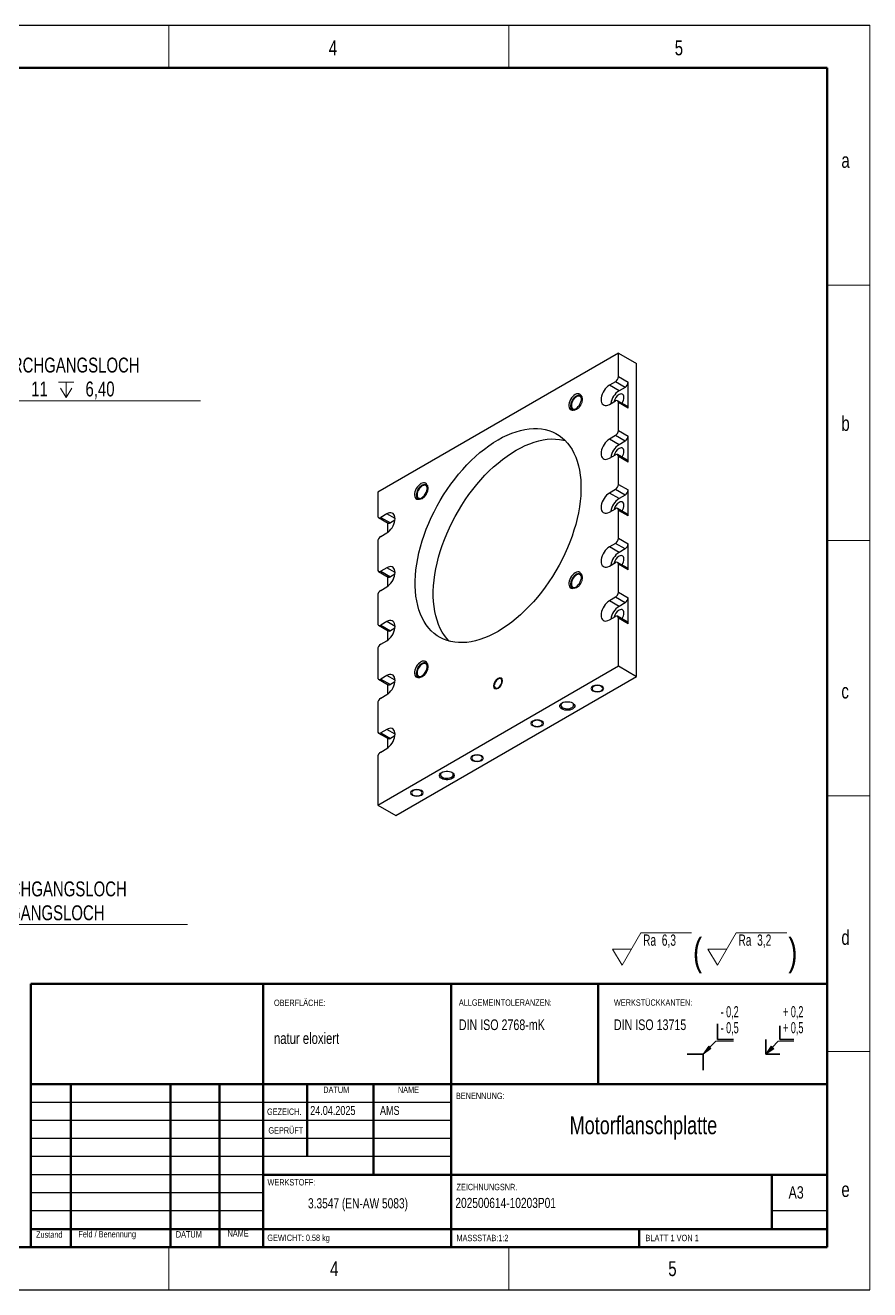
# Model space of a CAD drawing. Header units: millimetres. Extents: x 0 to 420, y 0 to 297.
# Drawn here: x 221.5 to 420, y 0 to 297 of the extents above; entities that cross this region are included whole.
import ezdxf

# ---------------------------------------------------------------- set-up
doc = ezdxf.new("R2010")
doc.units = ezdxf.units.MM
doc.header["$PDSIZE"] = -1
doc.styles.add('SLDTEXTSTYLE0', font='TXT', dxfattribs={"width": 0.605})
doc.styles.add('SLDTEXTSTYLE1', font='TXT', dxfattribs={"width": 0.678571})
doc.styles.add('SLDTEXTSTYLE2', font='TXT', dxfattribs={"width": 0.75})
doc.styles.add('SLDTEXTSTYLE3', font='TXT', dxfattribs={"width": 0.692308})
doc.styles.add('SLDTEXTSTYLE4', font='TXT', dxfattribs={"width": 0.6875})
doc.styles.add('SLDTEXTSTYLE5', font='TXT', dxfattribs={"width": 0.666667})
doc.dimstyles.new('SLDDIMSTYLE2', dxfattribs={"dimtxt": 3.5, "dimasz": 3.556, "dimexe": 0, "dimexo": 0.0625, "dimgap": 0.875, "dimtad": 0, "dimtih": 1, "dimtoh": 1, "dimlfac": 2, "dimrnd": 1e-09, "dimzin": 4, "dimdsep": 46, "dimtxsty": 'SLDTEXTSTYLE2', "dimsah": 1, "dimcen": 0, "dimadec": 0, "dimazin": 1, "dimtfac": 1, "dimtdec": 3, "dimtofl": 0, "dimtmove": 0, "dimatfit": 3, "dimfxl": 1, "dimfrac": 2, "dimtolj": 1, "dimtzin": 12, "dimarcsym": 0})
doc.dimstyles.new('SLDDIMSTYLE3', dxfattribs={"dimtxt": 3.5, "dimasz": 3.556, "dimexe": 0, "dimexo": 0.0625, "dimgap": 0.875, "dimtad": 0, "dimtih": 1, "dimtoh": 1, "dimlfac": 2, "dimrnd": 1e-09, "dimzin": 4, "dimdsep": 46, "dimtxsty": 'SLDTEXTSTYLE2', "dimblk1": 'NONE', "dimsah": 1, "dimcen": 0, "dimadec": 0, "dimazin": 1, "dimtfac": 1, "dimtdec": 3, "dimtmove": 0, "dimatfit": 3, "dimldrblk": 'NONE', "dimfxl": 1, "dimfrac": 2, "dimtolj": 1, "dimtzin": 12, "dimarcsym": 0})

# ---------------------------------------------------------------- blocks, each defined once
blk = doc.blocks.new('SW_NOTE_0')
at = {"color": 0, "linetype": 'Continuous', "lineweight": 0, "insert": (0, 4.51), "char_height": 3.5, "attachment_point": 1, "style": 'SLDTEXTSTYLE0'}
blk.add_mtext('+ 0,5', dxfattribs=at)
blk = doc.blocks.new('SW_NOTE_0_1')
at = {"color": 0, "linetype": 'Continuous', "lineweight": 0, "insert": (0, 4.51), "char_height": 3.5, "attachment_point": 1, "style": 'SLDTEXTSTYLE0'}
blk.add_mtext('+ 0,2', dxfattribs=at)
blk = doc.blocks.new('SW_NOTE_0_2')
at = {"color": 0, "linetype": 'Continuous', "lineweight": 0, "insert": (0, 4.51), "char_height": 3.5, "attachment_point": 1, "style": 'SLDTEXTSTYLE0'}
blk.add_mtext('- 0,2', dxfattribs=at)
blk = doc.blocks.new('SW_NOTE_0_3')
at = {"color": 0, "linetype": 'Continuous', "lineweight": 0, "insert": (0, 4.51), "char_height": 3.5, "attachment_point": 1, "style": 'SLDTEXTSTYLE0'}
blk.add_mtext('- 0,5', dxfattribs=at)
blk = doc.blocks.new('Block3')
at = {"linetype": 'Continuous'}
for points in [[(735.45, 277.8), (737.92, 279.57), (737.22, 280.27)], [(755.16, 277.71), (757.62, 279.47), (756.78, 280.26)]]:
    blk.add_hatch(color=7, dxfattribs=at).paths.add_polyline_path(points, flags=0)
at = {"color": 7, "linetype": 'Continuous', "lineweight": 35}
for p, q in [((739.95, 287.3), (739.95, 282.3)), ((759.52, 286.66), (759.52, 282.3)), ((739.95, 282.3), (744.95, 282.3)), ((755.16, 277.71), (755.16, 282.3)), ((759.52, 282.3), (763.89, 282.3)), ((730.45, 277.8), (735.45, 277.8)), ((735.45, 277.8), (735.45, 272.8)), ((759.52, 277.71), (755.16, 277.71))]:
    blk.add_line(p, q, dxfattribs=at)
at = {"color": 7, "linetype": 'Continuous', "lineweight": 18}
for p, q in [((735.45, 277.8), (739.45, 281.8)), ((739.45, 281.8), (744.95, 281.8)), ((755.16, 277.71), (759.02, 281.8)), ((759.02, 281.8), (763.89, 281.8)), ((735.45, 277.8), (737.22, 280.27)), ((735.45, 277.8), (737.92, 279.57)), ((737.22, 280.27), (737.92, 279.57)), ((755.16, 277.71), (756.78, 280.26)), ((755.16, 277.71), (757.62, 279.47)), ((756.78, 280.26), (757.62, 279.47))]:
    blk.add_line(p, q, dxfattribs=at)
at = {"color": 7, "linetype": 'Continuous', "lineweight": 0}
for p in [(737.57, 279.92), (757.2, 279.87)]:
    blk.add_point(p, dxfattribs=at)
for name, p in [('SW_NOTE_0_2', (740.95, 288.28)), ('SW_NOTE_0_1', (760.52, 288.3)), ('SW_NOTE_0_3', (740.95, 283.28)), ('SW_NOTE_0', (760.52, 283.3))]:
    blk.add_blockref(name, p, dxfattribs=at)
blk = doc.blocks.new('SW_NOTE_0_4')
at = {"color": 0, "linetype": 'Continuous', "lineweight": 0}
for p, q in [((-4.95, -3.78), (-0.49, 3.78)), ((-0.49, 3.78), (11.39, 3.78)), ((17.46, -3.78), (21.92, 3.78)), ((21.92, 3.78), (33.8, 3.78)), ((-4.95, -3.78), (-7.18, 0)), ((-2.72, 0), (-7.18, 0)), ((17.46, -3.78), (15.23, 0)), ((19.69, 0), (15.23, 0))]:
    blk.add_line(p, q, dxfattribs=at)
at = {"color": 0, "linetype": 'Continuous', "lineweight": 0, "attachment_point": 1}
for s, insert, char_height, style in [('Ra  6,3', (0, 3.41), 2.646, 'SLDTEXTSTYLE1'), ('Ra  3,2', (22.41, 3.41), 2.646, 'SLDTEXTSTYLE1'), ('(', (11.75, 2.54), 6.35, 'SLDTEXTSTYLE2'), (')', (34.15, 2.54), 6.35, 'SLDTEXTSTYLE2')]:
    blk.add_mtext(s, dxfattribs=dict(at, insert=insert, char_height=char_height, style=style))
blk = doc.blocks.new('SW_NOTE_0_5')
at = {"color": 0, "linetype": 'Continuous', "lineweight": 0, "attachment_point": 1, "style": 'SLDTEXTSTYLE2'}
for s, insert, char_height in [('ALLGEMEINTOLERANZEN:', (0, 1.93), 1.5), ('DIN ISO 2768-mK', (0, -2.78), 2.5)]:
    blk.add_mtext(s, dxfattribs=dict(at, insert=insert, char_height=char_height))
blk = doc.blocks.new('SW_NOTE_0_6')
at = {"color": 0, "linetype": 'Continuous', "lineweight": 0, "attachment_point": 1, "style": 'SLDTEXTSTYLE2'}
for s, insert, char_height in [('WERKSTÜCKKANTEN:', (0, 1.93), 1.5), ('DIN ISO 13715', (0, -2.78), 2.5)]:
    blk.add_mtext(s, dxfattribs=dict(at, insert=insert, char_height=char_height))
blk = doc.blocks.new('SW_SYMBOL_HOLE_SPOT')
at = {"color": 0, "linetype": 'Continuous', "lineweight": 18}
for p, q in [((0, 875), (0, 75)), ((1600, 75), (1600, 875)), ((0, 75), (1600, 75))]:
    blk.add_line(p, q, dxfattribs=at)
blk = doc.blocks.new('SW_SYMBOL_HOLE_DEPTH')
at = {"color": 0, "linetype": 'Continuous', "lineweight": 18}
for p, q in [((0, 875), (800, 875)), ((400, 875), (400, 75)), ((100, 555), (400, 75)), ((700, 555), (400, 75))]:
    blk.add_line(p, q, dxfattribs=at)
blk = doc.blocks.new('_D_18')
at = {"color": 7, "linetype": 'Continuous', "lineweight": 0}
for p, q in [((172.37, 182.94), (187.28, 208.76)), ((187.28, 208.76), (262.68, 208.76)), ((171, 180.56), (172.37, 182.94))]:
    blk.add_line(p, q, dxfattribs=at)
at = {"color": 7, "linetype": 'Continuous', "lineweight": 18}
blk.add_arc((171, 180.56), 2.75, 40.0169, 70.0169, dxfattribs=at)
blk.add_solid([(172.37, 182.94), (174.48, 185.83), (173.82, 186.21)], dxfattribs=at)
at = {"color": 7, "linetype": 'Continuous', "lineweight": 18, "xscale": 0.0044707031, "yscale": 0.0044707031, "zscale": 0.0044707031}
for name, p in [('SW_SYMBOL_HOLE_SPOT', (206.86, 209.25)), ('SW_SYMBOL_HOLE_DEPTH', (229.34, 209.25))]:
    blk.add_blockref(name, p, dxfattribs=at)
at = {"color": 7, "linetype": 'Continuous', "lineweight": 18, "char_height": 3.5, "attachment_point": 1}
for s, insert, style in [('10 x', (188.87, 218.94), 'SLDTEXTSTYLE4'), ('%%c', (198.87, 218.88), 'SLDTEXTSTYLE2'), ('6,60 DURCHGANGSLOCH', (205.46, 218.94), 'SLDTEXTSTYLE2'), ('%%c', (216.3, 213.27), 'SLDTEXTSTYLE2'), ('11', (222.9, 213.33), 'SLDTEXTSTYLE2'), ('6,40', (235.65, 213.33), 'SLDTEXTSTYLE2')]:
    blk.add_mtext(s, dxfattribs=dict(at, insert=insert, style=style))
blk = doc.blocks.new('_D_19')
at = {"color": 7, "linetype": 'Continuous', "lineweight": 0}
for p, q in [((158.57, 134.77), (160.69, 131.09)), ((160.69, 131.09), (186.85, 85.78)), ((186.85, 85.78), (259.66, 85.78))]:
    blk.add_line(p, q, dxfattribs=at)
at = {"color": 7, "linetype": 'Continuous', "lineweight": 18}
blk.add_solid([(160.69, 131.09), (162.14, 127.82), (162.8, 128.2)], dxfattribs=at)
at = {"color": 7, "linetype": 'Continuous', "lineweight": 18, "char_height": 3.5, "attachment_point": 1}
for s, insert, style in [('4 x', (188.43, 95.91), 'SLDTEXTSTYLE5'), ('%%c', (195.85, 95.85), 'SLDTEXTSTYLE2'), ('6,80 DURCHGANGSLOCH', (202.44, 95.91), 'SLDTEXTSTYLE2'), ('M8 - 6H DURCHGANGSLOCH', (191.56, 90.3), 'SLDTEXTSTYLE2')]:
    blk.add_mtext(s, dxfattribs=dict(at, insert=insert, style=style))
blk = doc.blocks.new('_None')

msp = doc.modelspace()

# ---------------------------------------------------------------- linework, layer by layer
at = {"color": 7, "linetype": 'Continuous', "lineweight": 25}
for p, q in [((0.00397863, 296.99170567), (419.97522139, 296.99170567)), ((360.90755806, 220.00259893), (304.33901557, 187.34627446)), ((360.90755806, 214.49094845), (360.90755806, 220.00259893)), ((360.90755806, 220.00259893), (365.15019875, 217.55337459)), ((365.15019875, 144.06470153), (365.15019875, 217.55337459)), ((360.90755806, 214.49094845), (363.17029976, 213.18469547)), ((360.20045128, 213.26620358), (358.78623772, 212.44979547)), ((361.04897942, 211.14354249), (358.78623772, 212.44979547)), ((362.46319298, 211.9599506), (360.20045128, 213.26620358)), ((362.46319298, 211.9599506), (361.04897942, 211.14354249)), ((363.17029976, 207.06063938), (363.17029976, 213.18469547)), ((358.78623772, 207.95882101), (360.20045128, 208.77522912)), ((362.96315235, 207.51848419), (360.70041065, 208.82473717)), ((360.90755806, 201.83456587), (360.90755806, 208.36689236)), ((363.17029976, 207.06063938), (360.90755806, 208.36689236)), ((360.20045128, 200.609821), (358.78623772, 199.79341289)), ((361.04897942, 198.48715991), (358.78623772, 199.79341289)), ((362.46319298, 199.30356802), (360.20045128, 200.609821)), ((360.90755806, 201.83456587), (363.17029976, 200.52831289)), ((362.46319298, 199.30356802), (361.04897942, 198.48715991)), ((363.17029976, 194.4042568), (363.17029976, 200.52831289)), ((358.78623772, 195.30243842), (360.20045128, 196.11884653)), ((362.96315235, 194.8621016), (360.70041065, 196.16835458)), ((360.90755806, 189.17818328), (360.90755806, 195.71050978)), ((363.17029976, 194.4042568), (360.90755806, 195.71050978)), ((304.33901557, 187.34627446), (304.33901557, 181.83462398)), ((360.20045128, 187.95343841), (358.78623772, 187.1370303)), ((361.04897942, 185.83077732), (358.78623772, 187.1370303)), ((362.46319298, 186.64718543), (360.20045128, 187.95343841)), ((360.90755806, 189.17818328), (363.17029976, 187.8719303)), ((363.17029976, 181.74787421), (363.17029976, 187.8719303)), ((362.46319298, 186.64718543), (361.04897942, 185.83077732)), ((304.54616298, 181.37677917), (306.80890468, 180.07052619)), ((306.46033591, 182.24269533), (305.04612235, 181.42628722)), ((305.04612235, 181.42628722), (307.30886405, 180.12003424)), ((358.78623772, 182.64605584), (360.20045128, 183.46246395)), ((362.96315235, 182.20571902), (360.70041065, 183.511972)), ((360.90755806, 176.5218007), (360.90755806, 183.05412719)), ((363.17029976, 181.74787421), (360.90755806, 183.05412719)), ((306.60175727, 180.19010985), (306.60175727, 177.83930803)), ((308.37872948, 180.73765441), (307.30886405, 180.12003424)), ((304.33901557, 175.71056789), (304.33901557, 169.17824139)), ((305.04612235, 176.93531276), (306.46033591, 177.75172087)), ((360.20045128, 175.29705583), (358.78623772, 174.48064772)), ((362.46319298, 173.99080285), (360.20045128, 175.29705583)), ((360.90755806, 176.5218007), (363.17029976, 175.21554772)), ((363.17029976, 169.09149163), (363.17029976, 175.21554772)), ((361.04897942, 173.17439474), (358.78623772, 174.48064772)), ((362.46319298, 173.99080285), (361.04897942, 173.17439474)), ((306.46033591, 169.58631275), (305.04612235, 168.76990464)), ((358.78623772, 169.98967325), (360.20045128, 170.80608136)), ((362.96315235, 169.54933644), (360.70041065, 170.85558941)), ((360.90755806, 163.86541811), (360.90755806, 170.39774461)), ((363.17029976, 169.09149163), (360.90755806, 170.39774461)), ((304.54616298, 168.72039659), (306.80890468, 167.41414361)), ((305.04612235, 168.76990464), (307.30886405, 167.46365166)), ((306.60175727, 167.53372726), (306.60175727, 165.18292545)), ((308.37872948, 168.08127183), (307.30886405, 167.46365166)), ((305.04612235, 164.27893017), (306.46033591, 165.09533828)), ((360.90755806, 163.86541811), (363.17029976, 162.55916513)), ((304.33901557, 163.0541853), (304.33901557, 156.52185881)), ((360.20045128, 162.64067325), (358.78623772, 161.82426513)), ((361.04897942, 160.51801215), (358.78623772, 161.82426513)), ((362.46319298, 161.33442027), (360.20045128, 162.64067325)), ((362.46319298, 161.33442027), (361.04897942, 160.51801215)), ((363.17029976, 156.43510905), (363.17029976, 162.55916513)), ((358.78623772, 157.33329067), (360.20045128, 158.14969878)), ((362.96315235, 156.89295385), (360.70041065, 158.19920683)), ((360.90755806, 146.51392586), (360.90755806, 157.74136202)), ((363.17029976, 156.43510905), (360.90755806, 157.74136202)), ((304.54616298, 156.064014), (306.80890468, 154.75776102)), ((306.46033591, 156.92993016), (305.04612235, 156.11352205)), ((305.04612235, 156.11352205), (307.30886405, 154.80726907)), ((306.60175727, 154.87734468), (306.60175727, 152.52654286)), ((308.37872948, 155.42488924), (307.30886405, 154.80726907)), ((305.04612235, 151.62254759), (306.46033591, 152.4389557)), ((304.33901557, 150.39780272), (304.33901557, 143.86547622)), ((304.33901557, 113.85760139), (360.90755806, 146.51392586)), ((360.90755806, 146.51392586), (365.15019875, 144.06470153)), ((304.54616298, 143.40763142), (306.80890468, 142.10137844)), ((306.46033591, 144.27354758), (305.04612235, 143.45713947)), ((305.04612235, 143.45713947), (307.30886405, 142.15088649)), ((308.37872948, 142.76850666), (307.30886405, 142.15088649)), ((308.58165626, 111.40837705), (365.15019875, 144.06470153)), ((305.04612235, 138.966165), (306.46033591, 139.78257311)), ((306.60175727, 142.2209621), (306.60175727, 139.87016028)), ((304.33901557, 137.74142014), (304.33901557, 131.20909364)), ((304.54616298, 130.75124883), (306.80890468, 129.44499585)), ((306.46033591, 131.617165), (305.04612235, 130.80075688)), ((305.04612235, 130.80075688), (307.30886405, 129.49450391)), ((306.60175727, 129.56457951), (306.60175727, 127.21377769)), ((308.37872948, 130.11212407), (307.30886405, 129.49450391)), ((304.33901557, 125.08503755), (304.33901557, 113.85760139)), ((305.04612235, 126.30978242), (306.46033591, 127.12619053)), ((304.33901557, 113.85760139), (308.58165626, 111.40837705)), ((321.57522139, 44.02368005), (222.77522139, 44.02368005)), ((321.57522139, 39.77368005), (222.77522139, 39.77368005)), ((321.57522139, 35.52368005), (222.77522139, 35.52368005)), ((321.57522139, 31.27368005), (222.77522139, 31.27368005)), ((277.37522139, 27.02368005), (222.77522139, 27.02368005)), ((277.37522139, 22.77360805), (222.77522139, 22.77360805)), ((277.37522139, 18.52368005), (222.77522139, 18.52368005)), ((409.97522139, 18.52368005), (396.97522139, 18.52368005)), ((0.00397863, 0.02368005), (419.97522139, 0.02368005))]:
    msp.add_line(p, q, dxfattribs=at)
at = {"color": 7, "linetype": 'Continuous', "lineweight": 18}
for p, q in [((255.22391093, 296.99170567), (255.22391093, 286.99170567)), ((335.18573526, 296.99170567), (335.18573526, 286.99170567)), ((419.97522139, 0.02368005), (419.97522139, 296.99170567)), ((409.97522139, 235.99170567), (419.97522139, 235.99170567)), ((409.97522139, 175.99170567), (419.97522139, 175.99170567)), ((409.97522139, 115.99170567), (419.97522139, 115.99170567)), ((409.97522139, 55.99170567), (419.97522139, 55.99170567)), ((255.22391093, 10.02368005), (255.22391093, 0.02368005)), ((335.18573526, 10.02368005), (335.18573526, 0.02368005))]:
    msp.add_line(p, q, dxfattribs=at)
at = {"color": 7, "linetype": 'Continuous', "lineweight": 50}
for p, q in [((25.00397863, 286.99170567), (409.97522139, 286.99170567)), ((409.97522139, 10.02368005), (409.97522139, 286.99170567)), ((222.77522139, 71.89799877), (409.97522139, 71.89799877)), ((222.77522139, 71.89799877), (222.77522139, 10.02368005)), ((277.37522139, 10.02368005), (277.37522139, 71.89799877)), ((321.57522139, 71.89799877), (321.57522139, 10.02368005)), ((356.1667788, 71.89799877), (356.1667788, 48.27368005)), ((409.97522139, 71.89799877), (409.97522139, 10.02368005)), ((409.97522139, 48.27368005), (222.77522139, 48.27368005)), ((232.17669825, 48.27368005), (232.17669825, 10.02368005)), ((255.66793338, 48.27368005), (255.66793338, 10.02368005)), ((267.17414756, 48.27368005), (267.17414756, 10.02368005)), ((287.77522139, 31.27368005), (287.77522139, 48.27368005)), ((303.37522139, 48.27368005), (303.37522139, 27.02368005)), ((277.37522139, 27.02368005), (409.97522139, 27.02368005)), ((396.97522139, 14.27368005), (396.97522139, 27.02368005)), ((222.77522139, 14.27368005), (409.97522139, 14.27368005)), ((365.77522139, 10.02368005), (365.77522139, 14.27368005)), ((25.00397863, 10.02368005), (409.97522139, 10.02368005))]:
    msp.add_line(p, q, dxfattribs=at)
at = {"color": 8, "linetype": 'Continuous', "lineweight": 25}
for p, q in [((308.40487954, 181.12013419), (306.46033591, 182.24269533)), ((308.40487954, 168.46375161), (306.46033591, 169.58631275)), ((308.40487954, 155.80736903), (306.46033591, 156.92993016)), ((308.40487954, 143.15098644), (306.46033591, 144.27354758)), ((308.40487954, 130.49460386), (306.46033591, 131.617165))]:
    msp.add_line(p, q, dxfattribs=at)
at = {"color": 7, "linetype": 'Continuous', "lineweight": 25, "flags": 128}
for points in [[(358.78623772, 212.44979547), (358.44857126, 212.22075078), (358.12116462, 211.93043749), (357.8139659, 211.58767665), (357.53630916, 211.20288285), (357.29663086, 210.78774787), (357.10221352, 210.35488538), (356.9589644, 209.91744767), (356.87123606, 209.48872608), (356.84169407, 209.08174708), (356.87123606, 208.70887654), (356.9589644, 208.38144394), (357.10221352, 208.10939815), (357.29663086, 207.90100513), (357.53630916, 207.76259682), (357.8139659, 207.69837867), (358.12116462, 207.71030193), (358.44857126, 207.7980043), (358.78623772, 207.95882101)], [(350.74820139, 210.26528236), (350.44572985, 210.05515065), (350.15564152, 209.78258454), (349.88981267, 209.45874293), (349.65912636, 209.09688392), (349.4730269, 208.71182206), (349.33913324, 208.31932185), (349.26292699, 207.93545227), (349.24752805, 207.57592899), (349.29356686, 207.25547095), (349.39915857, 206.98719772), (349.55998025, 206.78209245), (349.76944785, 206.64855217), (350.01898573, 206.59204404), (350.29837779, 206.6148815), (350.59618567, 206.71612959), (350.9002171, 206.8916432), (351.19802499, 207.13423678), (351.47741704, 207.43397852), (351.72695492, 207.77859695), (351.93642252, 208.15398337), (352.0972442, 208.5447694), (352.20283591, 208.93495622), (352.24887472, 209.30856954), (352.23347578, 209.65031358), (352.15726953, 209.9461973), (352.02337587, 210.18410718), (351.83727641, 210.35430318), (351.6065901, 210.44981744), (351.34076125, 210.46673959), (351.05067293, 210.40437685), (350.74820139, 210.26528236)], [(351.04872177, 209.74476579), (350.78123346, 209.55554503), (350.52715814, 209.30620648), (350.29923619, 209.00925303), (350.10889658, 208.67957516), (349.96568373, 208.33370429), (349.87677893, 207.98898383), (349.84664024, 207.66269951), (349.87677893, 207.37121259), (349.96568373, 207.12913943), (350.10889658, 206.9486186), (350.29923619, 206.83870216), (350.52715814, 206.80490179), (350.78123346, 206.84891237), (350.9070786, 206.89642837)], [(352.24240607, 209.20953403), (352.2206646, 209.34208023), (352.1317598, 209.58415338), (351.98854695, 209.76467421), (351.79820734, 209.87459065), (351.5702854, 209.90839103), (351.31621007, 209.86438045), (351.04872177, 209.74476579)], [(361.7465612, 208.22080731), (361.7764213, 208.26464295), (361.96116269, 208.58462442), (362.10016339, 208.92032261), (362.18645335, 209.25490423), (362.21570561, 209.57159195), (362.18645335, 209.85450573), (362.10016339, 210.08945909), (361.96116269, 210.26467048), (361.7764213, 210.37135408), (361.55520294, 210.40416033), (361.30860042, 210.36144418), (361.04897942, 210.2453476)], [(332.62328682, 154.64116094), (331.55013363, 154.05580214), (330.48023957, 153.54053975), (329.41685387, 153.09693862), (328.363206, 152.72634593), (327.32249586, 152.42988718), (326.29788405, 152.20846269), (325.29248228, 152.06274493), (324.30934392, 151.99317643), (323.35145474, 151.99996847), (322.4217238, 152.08310043), (321.52297467, 152.24231983), (320.65793683, 152.47714313), (319.82923736, 152.78685718), (319.039393, 153.17052139), (318.29080248, 153.62697059), (317.58573924, 154.15481855), (316.92634454, 154.75246221), (316.31462093, 155.41808656), (315.75242621, 156.14967011), (315.24146774, 156.94499106), (314.78329728, 157.80163406), (314.37930629, 158.7169975), (314.03072166, 159.68830146), (313.73860204, 160.71259612), (313.50383459, 161.78677074), (313.32713229, 162.90756307), (313.20903178, 164.0715693), (313.14989172, 165.2752544), (313.14989172, 166.5149628), (313.20903178, 167.78692956), (313.32713229, 169.08729175), (313.50383459, 170.41210022), (313.73860204, 171.75733156), (314.03072166, 173.11890035), (314.37930629, 174.49267156), (314.78329728, 175.87447308), (315.24146774, 177.26010843), (315.75242621, 178.64536947), (316.31462093, 180.02604923), (316.92634454, 181.39795461), (317.58573924, 182.75691919), (318.29080248, 184.09881584), (319.039393, 185.41956925), (319.82923736, 186.71516835), (320.65793683, 187.98167845), (321.52297467, 189.21525318), (322.4217238, 190.41214624), (323.35145474, 191.56872269), (324.30934392, 192.68147004), (325.29248228, 193.74700893), (326.29788405, 194.76210334), (327.32249586, 195.72367047), (328.363206, 196.62879007), (329.41685387, 197.47471332), (330.48023957, 198.25887117), (331.55013363, 198.97888217), (332.62328682, 199.63255968), (333.69644001, 200.21791848), (334.76633407, 200.73318086), (335.82971977, 201.176782), (336.88336763, 201.54737468), (337.92407777, 201.84383343), (338.94868958, 202.06525792), (339.95409135, 202.21097569), (340.93722971, 202.28054419), (341.8951189, 202.27375215), (342.82484984, 202.19062019), (343.72359896, 202.03140079), (344.58863681, 201.79657749), (345.41733628, 201.48686343), (346.20718064, 201.10319922), (346.95577116, 200.64675002), (347.6608344, 200.11890207), (348.3202291, 199.5212584), (348.9319527, 198.85563406), (349.49414742, 198.12405051), (350.00510589, 197.32872956), (350.46327635, 196.47208656), (350.86726735, 195.55672311), (351.21585197, 194.58541915), (351.50797159, 193.56112449), (351.74273904, 192.48694988), (351.91944134, 191.36615755), (352.03754186, 190.20215131), (352.09668192, 188.99846621), (352.09668192, 187.75875781), (352.03754186, 186.48679105), (351.91944134, 185.18642886), (351.74273904, 183.8616204), (351.50797159, 182.51638906), (351.21585197, 181.15482026), (350.86726735, 179.78104906), (350.46327635, 178.39924754), (350.00510589, 177.01361219), (349.49414742, 175.62835114), (348.9319527, 174.24767139), (348.3202291, 172.875766), (347.6608344, 171.51680143), (346.95577116, 170.17490478), (346.20718064, 168.85415136), (345.41733628, 167.55855226), (344.58863681, 166.29204217), (343.72359896, 165.05846743), (342.82484984, 163.86157438), (341.8951189, 162.70499793), (340.93722971, 161.59225057), (339.95409135, 160.52671168), (338.94868958, 159.51161727), (337.92407777, 158.55005014), (336.88336763, 157.64493055), (335.82971977, 156.7990073), (334.76633407, 156.01484944), (333.69644001, 155.29483844), (332.62328682, 154.64116094)], [(321.13500585, 152.3371728), (320.55726162, 152.96886222), (319.9950669, 153.70044577), (319.48410843, 154.49576672), (319.02593797, 155.35240972), (318.62194698, 156.26777316), (318.27336235, 157.23907713), (317.98124273, 158.26337179), (317.74647528, 159.3375464), (317.56977298, 160.45833873), (317.45167246, 161.62234497), (317.3925324, 162.82603006), (317.3925324, 164.06573847), (317.45167246, 165.33770523), (317.56977298, 166.63806742), (317.74647528, 167.96287588), (317.98124273, 169.30810722), (318.27336235, 170.66967602), (318.62194698, 172.04344722), (319.02593797, 173.42524874), (319.48410843, 174.81088409), (319.9950669, 176.19614514), (320.55726162, 177.57682489), (321.16898522, 178.94873028), (321.82837992, 180.30769485), (322.53344316, 181.6495915), (323.28203368, 182.97034492), (324.07187805, 184.26594402), (324.90057751, 185.53245411), (325.76561536, 186.76602885), (326.66436448, 187.9629219), (327.59409542, 189.11949835), (328.55198461, 190.23224571), (329.53512297, 191.2977846), (330.54052474, 192.31287901), (331.56513655, 193.27444614), (332.60584669, 194.17956573), (333.65949456, 195.02548898), (334.72288025, 195.80964684), (335.79277431, 196.52965784), (336.8659275, 197.18333534), (337.9390807, 197.76869414), (339.00897476, 198.28395653), (340.07236045, 198.72755766), (341.12600832, 199.09815035), (342.16671846, 199.3946091), (343.19133027, 199.61603359), (344.19673204, 199.76175135), (345.1798704, 199.83131985), (346.13775959, 199.82452781), (347.06749052, 199.74139585), (347.96623965, 199.58217645), (348.35420847, 199.48732348)], [(358.78623772, 199.79341289), (358.44857126, 199.56436819), (358.12116462, 199.27405491), (357.8139659, 198.93129406), (357.53630916, 198.54650027), (357.29663086, 198.13136529), (357.10221352, 197.69850279), (356.9589644, 197.26106509), (356.87123606, 196.83234349), (356.84169407, 196.4253645), (356.87123606, 196.05249396), (356.9589644, 195.72506136), (357.10221352, 195.45301556), (357.29663086, 195.24462255), (357.53630916, 195.10621424), (357.8139659, 195.04199609), (358.12116462, 195.05391934), (358.44857126, 195.14162172), (358.78623772, 195.30243842)], [(361.7465612, 195.56442472), (361.7764213, 195.60826037), (361.96116269, 195.92824183), (362.10016339, 196.26394003), (362.18645335, 196.59852165), (362.21570561, 196.91520937), (362.18645335, 197.19812315), (362.10016339, 197.4330765), (361.96116269, 197.6082879), (361.7764213, 197.7149715), (361.55520294, 197.74777775), (361.30860042, 197.7050616), (361.04897942, 197.58896501)], [(314.49837225, 189.33870143), (314.19590071, 189.12856972), (313.90581239, 188.85600361), (313.63998354, 188.532162), (313.40929722, 188.17030299), (313.22319777, 187.78524114), (313.0893041, 187.39274092), (313.01309786, 187.00887134), (312.99769892, 186.64934806), (313.04373772, 186.32889002), (313.14932943, 186.06061679), (313.31015112, 185.85551152), (313.51961871, 185.72197125), (313.76915659, 185.66546311), (314.04854865, 185.68830058), (314.34635653, 185.78954867), (314.65038796, 185.96506227), (314.94819585, 186.20765585), (315.2275879, 186.50739759), (315.47712578, 186.85201603), (315.68659338, 187.22740244), (315.84741506, 187.61818848), (315.95300678, 188.0083753), (315.99904558, 188.38198861), (315.98364664, 188.72373265), (315.90744039, 189.01961637), (315.77354673, 189.25752626), (315.58744727, 189.42772225), (315.35676096, 189.52323651), (315.09093211, 189.54015867), (314.80084379, 189.47779593), (314.49837225, 189.33870143)], [(314.79889263, 188.81818486), (314.53140433, 188.6289641), (314.277329, 188.37962555), (314.04940706, 188.0826721), (313.85906745, 187.75299423), (313.7158546, 187.40712336), (313.6269498, 187.0624029), (313.5968111, 186.73611859), (313.6269498, 186.44463166), (313.7158546, 186.20255851), (313.85906745, 186.02203767), (314.04940706, 185.91212124), (314.277329, 185.87832086), (314.53140433, 185.92233144), (314.65724946, 185.96984744)], [(315.99257693, 188.2829531), (315.97083546, 188.4154993), (315.88193066, 188.65757246), (315.73871781, 188.83809329), (315.5483782, 188.94800973), (315.32045626, 188.9818101), (315.06638093, 188.93779952), (314.79889263, 188.81818486)], [(358.78623772, 187.1370303), (358.44857126, 186.90798561), (358.12116462, 186.61767233), (357.8139659, 186.27491148), (357.53630916, 185.89011769), (357.29663086, 185.47498271), (357.10221352, 185.04212021), (356.9589644, 184.6046825), (356.87123606, 184.17596091), (356.84169407, 183.76898192), (356.87123606, 183.39611138), (356.9589644, 183.06867877), (357.10221352, 182.79663298), (357.29663086, 182.58823996), (357.53630916, 182.44983165), (357.8139659, 182.38561351), (358.12116462, 182.39753676), (358.44857126, 182.48523913), (358.78623772, 182.64605584)], [(361.7465612, 182.90804214), (361.7764213, 182.95187778), (361.96116269, 183.27185925), (362.10016339, 183.60755744), (362.18645335, 183.94213906), (362.21570561, 184.25882678), (362.18645335, 184.54174056), (362.10016339, 184.77669392), (361.96116269, 184.95190531), (361.7764213, 185.05858892), (361.55520294, 185.09139516), (361.30860042, 185.04867901), (361.04897942, 184.93258243)], [(306.46033591, 177.75172087), (306.79800237, 177.98076556), (307.12540901, 178.27107884), (307.43260774, 178.61383969), (307.71026448, 178.99863348), (307.94994277, 179.41376846), (308.14436011, 179.84663096), (308.28760923, 180.28406867), (308.37533757, 180.71279026), (308.40487956, 181.11976925), (308.37533757, 181.49263979), (308.28760923, 181.8200724), (308.14436011, 182.09211819), (307.94994277, 182.30051121), (307.71026448, 182.43891952), (307.43260774, 182.50313766), (307.12540901, 182.49121441), (306.79800237, 182.40351204), (306.46033591, 182.24269533)], [(358.78623772, 174.48064772), (358.44857126, 174.25160302), (358.12116462, 173.96128974), (357.8139659, 173.6185289), (357.53630916, 173.2337351), (357.29663086, 172.81860012), (357.10221352, 172.38573762), (356.9589644, 171.94829992), (356.87123606, 171.51957832), (356.84169407, 171.11259933), (356.87123606, 170.73972879), (356.9589644, 170.41229619), (357.10221352, 170.14025039), (357.29663086, 169.93185738), (357.53630916, 169.79344907), (357.8139659, 169.72923092), (358.12116462, 169.74115418), (358.44857126, 169.82885655), (358.78623772, 169.98967325)], [(361.7465612, 170.25165955), (361.7764213, 170.2954952), (361.96116269, 170.61547666), (362.10016339, 170.95117486), (362.18645335, 171.28575648), (362.21570561, 171.6024442), (362.18645335, 171.88535798), (362.10016339, 172.12031134), (361.96116269, 172.29552273), (361.7764213, 172.40220633), (361.55520294, 172.43501258), (361.30860042, 172.39229643), (361.04897942, 172.27619985)], [(306.46033591, 165.09533828), (306.79800237, 165.32438298), (307.12540901, 165.61469626), (307.43260774, 165.95745711), (307.71026448, 166.3422509), (307.94994277, 166.75738588), (308.14436011, 167.19024838), (308.28760923, 167.62768608), (308.37533757, 168.05640768), (308.40487956, 168.46338667), (308.37533757, 168.83625721), (308.28760923, 169.16368981), (308.14436011, 169.43573561), (307.94994277, 169.64412862), (307.71026448, 169.78253693), (307.43260774, 169.84675508), (307.12540901, 169.83483183), (306.79800237, 169.74712945), (306.46033591, 169.58631275)], [(350.74820139, 168.40531764), (350.44572985, 168.19518593), (350.15564152, 167.92261982), (349.88981267, 167.5987782), (349.65912636, 167.2369192), (349.4730269, 166.85185734), (349.33913324, 166.45935712), (349.26292699, 166.07548755), (349.24752805, 165.71596427), (349.29356686, 165.39550622), (349.39915857, 165.127233), (349.55998025, 164.92212773), (349.76944785, 164.78858745), (350.01898573, 164.73207932), (350.29837779, 164.75491678), (350.59618567, 164.85616487), (350.9002171, 165.03167848), (351.19802499, 165.27427206), (351.47741704, 165.57401379), (351.72695492, 165.91863223), (351.93642252, 166.29401865), (352.0972442, 166.68480468), (352.20283591, 167.0749915), (352.24887472, 167.44860482), (352.23347578, 167.79034886), (352.15726953, 168.08623258), (352.02337587, 168.32414246), (351.83727641, 168.49433846), (351.6065901, 168.58985271), (351.34076125, 168.60677487), (351.05067293, 168.54441213), (350.74820139, 168.40531764)], [(351.04872177, 167.88480107), (350.78123346, 167.6955803), (350.52715814, 167.44624176), (350.29923619, 167.14928831), (350.10889658, 166.81961043), (349.96568373, 166.47373956), (349.87677893, 166.12901911), (349.84664024, 165.80273479), (349.87677893, 165.51124787), (349.96568373, 165.26917471), (350.10889658, 165.08865388), (350.29923619, 164.97873744), (350.52715814, 164.94493707), (350.78123346, 164.98894765), (350.9070786, 165.03646365)], [(352.24240607, 167.34956931), (352.2206646, 167.4821155), (352.1317598, 167.72418866), (351.98854695, 167.90470949), (351.79820734, 168.01462593), (351.5702854, 168.04842631), (351.31621007, 168.00441573), (351.04872177, 167.88480107)], [(358.78623772, 161.82426513), (358.44857126, 161.59522044), (358.12116462, 161.30490716), (357.8139659, 160.96214631), (357.53630916, 160.57735252), (357.29663086, 160.16221754), (357.10221352, 159.72935504), (356.9589644, 159.29191733), (356.87123606, 158.86319574), (356.84169407, 158.45621675), (356.87123606, 158.08334621), (356.9589644, 157.7559136), (357.10221352, 157.48386781), (357.29663086, 157.2754748), (357.53630916, 157.13706648), (357.8139659, 157.07284834), (358.12116462, 157.08477159), (358.44857126, 157.17247397), (358.78623772, 157.33329067)], [(361.7465612, 157.59527697), (361.7764213, 157.63911261), (361.96116269, 157.95909408), (362.10016339, 158.29479228), (362.18645335, 158.62937389), (362.21570561, 158.94606161), (362.18645335, 159.22897539), (362.10016339, 159.46392875), (361.96116269, 159.63914015), (361.7764213, 159.74582375), (361.55520294, 159.77862999), (361.30860042, 159.73591384), (361.04897942, 159.61981726)], [(306.46033591, 152.4389557), (306.79800237, 152.66800039), (307.12540901, 152.95831368), (307.43260774, 153.30107452), (307.71026448, 153.68586832), (307.94994277, 154.10100329), (308.14436011, 154.53386579), (308.28760923, 154.9713035), (308.37533757, 155.40002509), (308.40487956, 155.80700409), (308.37533757, 156.17987463), (308.28760923, 156.50730723), (308.14436011, 156.77935302), (307.94994277, 156.98774604), (307.71026448, 157.12615435), (307.43260774, 157.1903725), (307.12540901, 157.17844924), (306.79800237, 157.09074687), (306.46033591, 156.92993016)], [(314.49837225, 147.47873671), (314.19590071, 147.268605), (313.90581239, 146.99603889), (313.63998354, 146.67219728), (313.40929722, 146.31033827), (313.22319777, 145.92527642), (313.0893041, 145.5327762), (313.01309786, 145.14890662), (312.99769892, 144.78938334), (313.04373772, 144.4689253), (313.14932943, 144.20065207), (313.31015112, 143.9955468), (313.51961871, 143.86200653), (313.76915659, 143.80549839), (314.04854865, 143.82833586), (314.34635653, 143.92958394), (314.65038796, 144.10509755), (314.94819585, 144.34769113), (315.2275879, 144.64743287), (315.47712578, 144.9920513), (315.68659338, 145.36743772), (315.84741506, 145.75822375), (315.95300678, 146.14841058), (315.99904558, 146.52202389), (315.98364664, 146.86376793), (315.90744039, 147.15965165), (315.77354673, 147.39756154), (315.58744727, 147.56775753), (315.35676096, 147.66327179), (315.09093211, 147.68019395), (314.80084379, 147.61783121), (314.49837225, 147.47873671)], [(314.79889263, 146.95822014), (314.53140433, 146.76899938), (314.277329, 146.51966083), (314.04940706, 146.22270738), (313.85906745, 145.89302951), (313.7158546, 145.54715864), (313.6269498, 145.20243818), (313.5968111, 144.87615386), (313.6269498, 144.58466694), (313.7158546, 144.34259378), (313.85906745, 144.16207295), (314.04940706, 144.05215652), (314.277329, 144.01835614), (314.53140433, 144.06236672), (314.65724946, 144.10988272)], [(315.99257693, 146.42298838), (315.97083546, 146.55553458), (315.88193066, 146.79760774), (315.73871781, 146.97812857), (315.5483782, 147.088045), (315.32045626, 147.12184538), (315.06638093, 147.0778348), (314.79889263, 146.95822014)], [(306.46033591, 139.78257311), (306.79800237, 140.01161781), (307.12540901, 140.30193109), (307.43260774, 140.64469194), (307.71026448, 141.02948573), (307.94994277, 141.44462071), (308.14436011, 141.87748321), (308.28760923, 142.31492092), (308.37533757, 142.74364251), (308.40487956, 143.1506215), (308.37533757, 143.52349204), (308.28760923, 143.85092465), (308.14436011, 144.12297044), (307.94994277, 144.33136345), (307.71026448, 144.46977177), (307.43260774, 144.53398991), (307.12540901, 144.52206666), (306.79800237, 144.43436428), (306.46033591, 144.27354758)], [(332.62328682, 143.45455182), (332.39452094, 143.2877094), (332.18134508, 143.06267963), (331.99828682, 142.79479791), (331.85782127, 142.50231996), (331.76952094, 142.20517764), (331.73940334, 141.92362073), (331.76952094, 141.67683686), (331.85782127, 141.48164394), (331.99828682, 141.35134405), (332.18134508, 141.29481691), (332.39452094, 141.31591475), (332.62328682, 141.41319979), (332.85205269, 141.58004221), (333.06522856, 141.80507198), (333.24828682, 142.07295369), (333.38875236, 142.36543165), (333.47705269, 142.66257396), (333.50717029, 142.94413087), (333.47705269, 143.19091474), (333.38875236, 143.38610766), (333.24828682, 143.51640755), (333.06522856, 143.5729347), (332.85205269, 143.55183686), (332.62328682, 143.45455182)], [(356.84169407, 141.7175282), (356.5828106, 141.83220541), (356.2813344, 141.90429452), (355.9578106, 141.92888277), (355.63428679, 141.90429452), (355.3328106, 141.83220541), (355.07392712, 141.7175282), (354.87527884, 141.56807795), (354.75040331, 141.39403945), (354.7078106, 141.20727313), (354.75040331, 141.02050682), (354.87527884, 140.84646831), (355.07392712, 140.69701806), (355.3328106, 140.58234085), (355.63428679, 140.51025175), (355.9578106, 140.48566349), (356.2813344, 140.51025175), (356.5828106, 140.58234085), (356.84169407, 140.69701806), (357.04034235, 140.84646831), (357.16521788, 141.02050682), (357.2078106, 141.20727313), (357.16521788, 141.39403945), (357.04034235, 141.56807795), (356.84169407, 141.7175282)], [(347.64930592, 136.41087548), (347.40497544, 136.58774531), (347.23494696, 136.791567), (347.14774642, 137.01212007), (347.14774642, 137.23834508), (347.23494696, 137.45889815), (347.40497544, 137.66271984), (347.64930592, 137.83958967), (347.95568665, 137.98063866), (348.30875443, 138.07879401), (348.69080495, 138.12913381), (349.08268062, 138.12913381), (349.46473114, 138.07879401), (349.81779892, 137.98063866), (350.12417965, 137.83958967), (350.36851013, 137.66271984), (350.53853861, 137.45889815), (350.62573915, 137.23834508), (350.62573915, 137.01212007), (350.53853861, 136.791567), (350.36851013, 136.58774531), (350.12417965, 136.41087548), (349.81779892, 136.26982649), (349.46473114, 136.17167114), (349.08268062, 136.12133134), (348.69080495, 136.12133134), (348.30875443, 136.17167114), (347.95568665, 136.26982649), (347.64930592, 136.41087548)], [(347.74433023, 137.89052397), (347.70596756, 137.86340412), (347.51889302, 137.68475718), (347.41131292, 137.48545631), (347.38947945, 137.27708413), (347.45466148, 137.07175049), (347.60307088, 136.88138863), (347.82608261, 136.71706169)], [(347.82608261, 136.71706169), (348.11073606, 136.58831976), (348.4404882, 136.50264484), (348.79617504, 136.46501605), (349.15712534, 136.47762025), (349.50236199, 136.53972491), (349.81182109, 136.64772075), (350.06751801, 136.79533144), (350.25459255, 136.97397837), (350.36217264, 137.17327925), (350.38400612, 137.38165142), (350.31882408, 137.58698506), (350.17041469, 137.77734692), (350.02915534, 137.89052397)], [(342.69955845, 133.55344709), (342.44067497, 133.6681243), (342.13919878, 133.7402134), (341.81567497, 133.76480166), (341.49215117, 133.7402134), (341.19067497, 133.6681243), (340.9317915, 133.55344709), (340.73314322, 133.40399684), (340.60826769, 133.22995833), (340.56567497, 133.04319202), (340.60826769, 132.8564257), (340.73314322, 132.6823872), (340.9317915, 132.53293695), (341.19067497, 132.41825974), (341.49215117, 132.34617063), (341.81567497, 132.32158238), (342.13919878, 132.34617063), (342.44067497, 132.41825974), (342.69955845, 132.53293695), (342.89820673, 132.6823872), (343.02308226, 132.8564257), (343.06567497, 133.04319202), (343.02308226, 133.22995833), (342.89820673, 133.40399684), (342.69955845, 133.55344709)], [(306.46033591, 127.12619053), (306.79800237, 127.35523523), (307.12540901, 127.64554851), (307.43260774, 127.98830935), (307.71026448, 128.37310315), (307.94994277, 128.78823813), (308.14436011, 129.22110062), (308.28760923, 129.65853833), (308.37533757, 130.08725993), (308.40487956, 130.49423892), (308.37533757, 130.86710946), (308.28760923, 131.19454206), (308.14436011, 131.46658786), (307.94994277, 131.67498087), (307.71026448, 131.81338918), (307.43260774, 131.87760733), (307.12540901, 131.86568407), (306.79800237, 131.7779817), (306.46033591, 131.617165)], [(328.55742283, 125.38936597), (328.29853935, 125.50404318), (327.99706316, 125.57613229), (327.67353935, 125.60072054), (327.35001554, 125.57613229), (327.04853935, 125.50404318), (326.78965587, 125.38936597), (326.59100759, 125.23991572), (326.46613207, 125.06587722), (326.42353935, 124.8791109), (326.46613207, 124.69234458), (326.59100759, 124.51830608), (326.78965587, 124.36885583), (327.04853935, 124.25417862), (327.35001554, 124.18208951), (327.67353935, 124.15750126), (327.99706316, 124.18208951), (328.29853935, 124.25417862), (328.55742283, 124.36885583), (328.7560711, 124.51830608), (328.88094663, 124.69234458), (328.92353935, 124.8791109), (328.88094663, 125.06587722), (328.7560711, 125.23991572), (328.55742283, 125.38936597)], [(319.36503467, 120.08271324), (319.12070419, 120.25958307), (318.95067571, 120.46340476), (318.86347517, 120.68395783), (318.86347517, 120.91018284), (318.95067571, 121.13073592), (319.12070419, 121.3345576), (319.36503467, 121.51142744), (319.6714154, 121.65247642), (320.02448318, 121.75063177), (320.4065337, 121.80097157), (320.79840937, 121.80097157), (321.1804599, 121.75063177), (321.53352767, 121.65247642), (321.8399084, 121.51142744), (322.08423889, 121.3345576), (322.25426736, 121.13073592), (322.3414679, 120.91018284), (322.3414679, 120.68395783), (322.25426736, 120.46340476), (322.08423889, 120.25958307), (321.8399084, 120.08271324), (321.53352767, 119.94166426), (321.1804599, 119.8435089), (320.79840937, 119.7931691), (320.4065337, 119.7931691), (320.02448318, 119.8435089), (319.6714154, 119.94166426), (319.36503467, 120.08271324)], [(319.46005898, 121.56236173), (319.42169632, 121.53524188), (319.23462177, 121.35659495), (319.12704168, 121.15729407), (319.10520821, 120.94892189), (319.17039024, 120.74358826), (319.31879963, 120.5532264), (319.54181137, 120.38889946)], [(319.54181137, 120.38889946), (319.82646482, 120.26015752), (320.15621696, 120.1744826), (320.51190379, 120.13685382), (320.87285409, 120.14945801), (321.21809075, 120.21156268), (321.52754985, 120.31955852), (321.78324676, 120.4671692), (321.97032131, 120.64581614), (322.0779014, 120.84511701), (322.09973487, 121.05348919), (322.03455284, 121.25882283), (321.88614345, 121.44918469), (321.74488409, 121.56236173)], [(314.4152872, 117.22528485), (314.15640373, 117.33996206), (313.85492753, 117.41205117), (313.53140373, 117.43663942), (313.20787992, 117.41205117), (312.90640373, 117.33996206), (312.64752025, 117.22528485), (312.44887197, 117.0758346), (312.32399644, 116.9017961), (312.28140373, 116.71502978), (312.32399644, 116.52826346), (312.44887197, 116.35422496), (312.64752025, 116.20477471), (312.90640373, 116.0900975), (313.20787992, 116.01800839), (313.53140373, 115.99342014), (313.85492753, 116.01800839), (314.15640373, 116.0900975), (314.4152872, 116.20477471), (314.61393548, 116.35422496), (314.73881101, 116.52826346), (314.78140373, 116.71502978), (314.73881101, 116.9017961), (314.61393548, 117.0758346), (314.4152872, 117.22528485)]]:
    msp.add_lwpolyline(points, dxfattribs=at)
at = {"color": 7, "linetype": 'Continuous', "lineweight": 18, "flags": 128}
for points in [[(351.04872177, 209.98972803), (351.58991787, 210.17784295), (352.04872177, 210.08869721), (352.35528473, 209.73586243), (352.46293533, 209.17305452), (352.35528473, 208.48595587), (352.04872177, 207.77917103), (351.58991787, 207.16030158), (351.04872177, 206.72356478), (350.50752567, 206.53544986), (350.04872177, 206.62459561), (349.7421588, 206.97743038), (349.63450821, 207.5402383), (349.7421588, 208.22733694), (350.04872177, 208.93412179), (350.50752567, 209.55299124), (351.04872177, 209.98972803)], [(314.79889263, 189.06314711), (315.34008873, 189.25126203), (315.79889263, 189.16211628), (316.1054556, 188.80928151), (316.21310619, 188.24647359), (316.1054556, 187.55937494), (315.79889263, 186.8525901), (315.34008873, 186.23372065), (314.79889263, 185.79698386), (314.25769653, 185.60886894), (313.79889263, 185.69801468), (313.49232967, 186.05084946), (313.38467907, 186.61365737), (313.49232967, 187.30075602), (313.79889263, 188.00754086), (314.25769653, 188.62641031), (314.79889263, 189.06314711)], [(351.04872177, 168.12976331), (351.58991787, 168.31787823), (352.04872177, 168.22873249), (352.35528473, 167.87589771), (352.46293533, 167.3130898), (352.35528473, 166.62599115), (352.04872177, 165.91920631), (351.58991787, 165.30033686), (351.04872177, 164.86360006), (350.50752567, 164.67548514), (350.04872177, 164.76463088), (349.7421588, 165.11746566), (349.63450821, 165.68027357), (349.7421588, 166.36737222), (350.04872177, 167.07415706), (350.50752567, 167.69302652), (351.04872177, 168.12976331)], [(314.79889263, 147.20318238), (315.34008873, 147.39129731), (315.79889263, 147.30215156), (316.1054556, 146.94931679), (316.21310619, 146.38650887), (316.1054556, 145.69941022), (315.79889263, 144.99262538), (315.34008873, 144.37375593), (314.79889263, 143.93701914), (314.25769653, 143.74890421), (313.79889263, 143.83804996), (313.49232967, 144.19088473), (313.38467907, 144.75369265), (313.49232967, 145.4407913), (313.79889263, 146.14757614), (314.25769653, 146.76644559), (314.79889263, 147.20318238)], [(332.62328682, 143.65868702), (333.02918389, 143.79977321), (333.37328682, 143.7329139), (333.60320904, 143.46828782), (333.68394699, 143.04618189), (333.60320904, 142.5308579), (333.37328682, 142.00076927), (333.02918389, 141.53661718), (332.62328682, 141.20906458), (332.21738974, 141.06797839), (331.87328682, 141.1348377), (331.64336459, 141.39946378), (331.56262665, 141.82156972), (331.64336459, 142.3368937), (331.87328682, 142.86698234), (332.21738974, 143.33113442), (332.62328682, 143.65868702)], [(354.89715042, 141.81957922), (355.38378545, 142.00728959), (355.9578106, 142.0732047), (356.53183574, 142.00728959), (357.01847077, 141.81957922), (357.34362989, 141.5386508), (357.4578106, 141.20727313), (357.34362989, 140.87589547), (357.01847077, 140.59496705), (356.53183574, 140.40725668), (355.9578106, 140.34134157), (355.38378545, 140.40725668), (354.89715042, 140.59496705), (354.5719913, 140.87589547), (354.4578106, 141.20727313), (354.5719913, 141.5386508), (354.89715042, 141.81957922)], [(340.7550148, 133.6554981), (341.24164982, 133.84320847), (341.81567497, 133.90912358), (342.38970012, 133.84320847), (342.87633514, 133.6554981), (343.20149427, 133.37456968), (343.31567497, 133.04319202), (343.20149427, 132.71181435), (342.87633514, 132.43088593), (342.38970012, 132.24317556), (341.81567497, 132.17726045), (341.24164982, 132.24317556), (340.7550148, 132.43088593), (340.42985567, 132.71181435), (340.31567497, 133.04319202), (340.42985567, 133.37456968), (340.7550148, 133.6554981)], [(326.61287918, 125.49141698), (327.0995142, 125.67912735), (327.67353935, 125.74504247), (328.2475645, 125.67912735), (328.73419952, 125.49141698), (329.05935865, 125.21048856), (329.17353935, 124.8791109), (329.05935865, 124.54773323), (328.73419952, 124.26680481), (328.2475645, 124.07909444), (327.67353935, 124.01317933), (327.0995142, 124.07909444), (326.61287918, 124.26680481), (326.28772005, 124.54773323), (326.17353935, 124.8791109), (326.28772005, 125.21048856), (326.61287918, 125.49141698)], [(312.47074355, 117.32733586), (312.95737858, 117.51504623), (313.53140373, 117.58096135), (314.10542887, 117.51504623), (314.5920639, 117.32733586), (314.91722302, 117.04640744), (315.03140373, 116.71502978), (314.91722302, 116.38365211), (314.5920639, 116.1027237), (314.10542887, 115.91501333), (313.53140373, 115.84909821), (312.95737858, 115.91501333), (312.47074355, 116.1027237), (312.14558443, 116.38365211), (312.03140373, 116.71502978), (312.14558443, 117.04640744), (312.47074355, 117.32733586)]]:
    msp.add_lwpolyline(points, dxfattribs=at)
at = {"color": 7, "linetype": 'Continuous', "lineweight": 25}
for centre, radius, start, end in [((359.37234196, 214.5608093), 1.53680481, 302.60547834, 357.3945215143), ((363.36943639, 207.54347368), 4.28310822, 122.8041709596, 171.756206383), ((361.63508366, 213.25455632), 1.53680481, 302.6054783401, 357.3945215143), ((362.4360102, 208.08796863), 2.56478818, 122.7379378277, 168.0960889885), ((360.4764837, 208.43681956), 0.4367092, 350.7859630095, 129.2032852357), ((362.68029786, 207.11472612), 0.49297793, 353.7011524869, 54.9866671196), ((359.37234196, 201.90442672), 1.53680481, 302.60547834, 357.3945215143), ((361.63508366, 200.59817374), 1.53680481, 302.60547834, 357.3945215143), ((363.36943639, 194.88709109), 4.28310822, 122.8041709595, 171.756206383), ((362.4360102, 195.43158604), 2.56478818, 122.7379378277, 168.0960889885), ((360.4764837, 195.78043697), 0.4367092, 350.7859630095, 129.2032852357), ((362.68029786, 194.45834354), 0.49297793, 353.7011524858, 54.9866671208), ((359.37234196, 189.24804413), 1.53680481, 302.60547834, 357.3945215143), ((361.63508366, 187.94179116), 1.53680481, 302.6054783401, 357.3945215143), ((363.36943639, 182.23070851), 4.28310822, 122.8041709595, 171.756206383), ((362.4360102, 182.77520346), 2.56478818, 122.7379378277, 168.0960889885), ((304.77008994, 181.76469678), 0.4367092, 170.7859630095, 309.2032852357), ((360.4764837, 183.12405439), 0.4367092, 350.7859630095, 129.2032852357), ((362.68029786, 181.80196095), 0.49297793, 353.701152487, 54.9866671196), ((307.015944, 180.52891557), 0.50297724, 245.6928809539, 305.6175774752), ((305.87423167, 175.64070704), 1.53680481, 122.60547834, 177.3945215143), ((359.37234196, 176.59166155), 1.53680481, 302.60547834, 357.3945215143), ((361.63508366, 175.28540857), 1.53680481, 302.60547834, 357.3945215143), ((363.36943639, 169.57432592), 4.28310822, 122.8041709595, 171.756206383), ((362.4360102, 170.11882088), 2.56478818, 122.7379378277, 168.0960889884), ((360.4764837, 170.46767181), 0.4367092, 350.7859630095, 129.2032852357), ((362.68029786, 169.14557837), 0.49297793, 353.7011524782, 54.9866671284), ((304.77008994, 169.1083142), 0.4367092, 170.7859630095, 309.2032852357), ((307.015944, 167.87253299), 0.50297724, 245.6928809539, 305.6175774752), ((305.87423167, 162.98432445), 1.53680481, 122.60547834, 177.3945215143), ((359.37234196, 163.93527897), 1.53680481, 302.60547834, 357.3945215143), ((363.36943639, 156.91794334), 4.28310822, 122.8041709595, 171.7562063831), ((361.63508366, 162.62902599), 1.53680481, 302.60547834, 357.3945215143), ((362.4360102, 157.46243829), 2.56478818, 122.7379378277, 168.0960889884), ((360.4764837, 157.81128922), 0.4367092, 350.7859630095, 129.2032852357), ((304.77008994, 156.45193161), 0.4367092, 170.7859630095, 309.2032852357), ((307.015944, 155.2161504), 0.50297724, 245.6928809539, 305.6175774752), ((362.68029786, 156.48919578), 0.49297793, 353.7011524782, 54.9866671284), ((305.87423167, 150.32794187), 1.53680481, 122.60547834, 177.3945215143), ((304.77008994, 143.79554903), 0.4367092, 170.7859630095, 309.2032852357), ((307.015944, 142.55976782), 0.50297724, 245.6928809539, 305.6175774752), ((305.87423167, 137.67155928), 1.53680481, 122.60547834, 177.3945215143), ((304.77008994, 131.13916644), 0.4367092, 170.7859630095, 309.2032852357), ((307.015944, 129.90338523), 0.50297724, 245.6928809539, 305.6175774752), ((305.87423167, 125.0151767), 1.53680481, 122.60547834, 177.3945215143)]:
    msp.add_arc(centre, radius, start, end, dxfattribs=at)

# ---------------------------------------------------------------- block references
at = {"color": 7, "linetype": 'Continuous', "lineweight": 0}
for name, p in [('SW_NOTE_0_4', (366.69953191, 80.04317878)), ('SW_NOTE_0_6', (359.85409344, 66.28464527)), ('SW_NOTE_0_5', (323.40682878, 66.2846455))]:
    msp.add_blockref(name, p, dxfattribs=at)
at = {"color": 7, "linetype": 'Continuous', "xscale": 0.75, "yscale": 0.75, "zscale": 0.75}
msp.add_blockref('Block3', (-170.7865327, -152.97412724), dxfattribs=at)

# ---------------------------------------------------------------- texts
at = {"color": 7, "linetype": 'Continuous', "lineweight": 0}
for s, insert, char_height, attachment_point, style in [('4', (292.83628893, 293.43613808), 3.5, 1, 'SLDTEXTSTYLE2'), ('5', (374.14546491, 293.43613808), 3.5, 1, 'SLDTEXTSTYLE2'), ('a', (413.3153719, 267.01720477), 3.5, 1, 'SLDTEXTSTYLE2'), ('b', (413.3153719, 205.23126378), 3.5, 1, 'SLDTEXTSTYLE2'), ('c', (413.3153719, 142.37389029), 3.5, 1, 'SLDTEXTSTYLE2'), ('d', (413.3153719, 84.51653514), 3.5, 1, 'SLDTEXTSTYLE2'), ('OBERFLÄCHE:', (279.95137129, 68.15129088), 1.5, 1, 'SLDTEXTSTYLE2'), ('natur eloxiert', (279.95137129, 60.399113), 2.6458333333, 1, 'SLDTEXTSTYLE2'), ('DATUM', (291.53586693, 47.72412002), 1.5, 1, 'SLDTEXTSTYLE2'), ('NAME', (309.08415498, 47.72412002), 1.5, 1, 'SLDTEXTSTYLE2'), ('BENENNUNG:', (322.73140833, 46.30201433), 1.5, 1, 'SLDTEXTSTYLE2'), ('GEZEICH.', (278.31626567, 42.58419594), 1.5, 1, 'SLDTEXTSTYLE2'), ('24.04.2025', (288.47205901, 43.172547), 2.116666667, 1, 'SLDTEXTSTYLE2'), ('AMS', (304.86847515, 43.18027825), 2.116666667, 1, 'SLDTEXTSTYLE2'), ('Motorflanschplatte', (366.78643195, 40.77952132), 4.2333333333, 2, 'SLDTEXTSTYLE2'), ('GEPRÜFT', (278.63975527, 38.1992126), 1.5, 1, 'SLDTEXTSTYLE2'), ('WERKSTOFF:', (278.4210837, 26.00973634), 1.5, 1, 'SLDTEXTSTYLE2'), ('ZEICHNUNGSNR.', (322.84918751, 24.89231787), 1.5, 1, 'SLDTEXTSTYLE2'), ('A3', (400.89620624, 24.32412456), 2.910416667, 1, 'SLDTEXTSTYLE2'), ('e', (413.3153719, 25.30735756), 3.5, 1, 'SLDTEXTSTYLE2'), ('3.3547 (EN-AW 5083)', (299.70037724, 21.50924586), 2.38125, 2, 'SLDTEXTSTYLE2'), ('202500614-10203P01', (322.58844496, 21.59794292), 2.38125, 1, 'SLDTEXTSTYLE2'), ('Zustand', (224.03527724, 13.7220607), 1.5, 1, 'SLDTEXTSTYLE2'), ('Feld / Benennung', (233.9723748, 13.81283175), 1.5, 1, 'SLDTEXTSTYLE2'), ('DATUM', (256.88499488, 13.77549843), 1.5, 1, 'SLDTEXTSTYLE2'), ('NAME', (269.03482375, 14.01901548), 1.5, 1, 'SLDTEXTSTYLE2'), ('GEWICHT: 0.58 kg', (278.39303252, 12.97299195), 1.4986, 1, 'SLDTEXTSTYLE2'), ('MASSSTAB:1:2', (322.84918751, 12.92376732), 1.5, 1, 'SLDTEXTSTYLE2'), ('BLATT 1 VON 1', (367.25351582, 12.92376732), 1.5, 1, 'SLDTEXTSTYLE3'), ('4', (293.14134409, 6.7220826), 3.5, 1, 'SLDTEXTSTYLE2'), ('5', (372.62668576, 6.7220826), 3.5, 1, 'SLDTEXTSTYLE2')]:
    msp.add_mtext(s, dxfattribs=dict(at, insert=insert, char_height=char_height, attachment_point=attachment_point, style=style))

# ---------------------------------------------------------------- dimensions: what is measured, and where the dimension line sits
at = {"color": 7, "linetype": 'Continuous', "lineweight": 18}
dim = msp.add_radius_dim(center=(170.9967334, 180.55926168), mpoint=(172.3717334, 182.94083154), text='10 x %%c<> DURCHGANGSLOCH\\P{\\fGDT;v}%%c 11 {\\fGDT;x} 6.40\\P', dimstyle='SLDDIMSTYLE2', override={"dimpost": '<>'}, dxfattribs=at)
dim.commit()
dim.dimension.update_dxf_attribs({"geometry": '_D_18', "text_midpoint": (225.772781, 214.37257707), "dimtype": 164})
dim = msp.add_diameter_dim_2p(p1=(158.5667334, 134.76706566), p2=(160.6917334, 131.08645769), text='4 x <> DURCHGANGSLOCH\\PM8 - 6H DURCHGANGSLOCH\\P', dimstyle='SLDDIMSTYLE3', dxfattribs=at)
dim.commit()
dim.dimension.update_dxf_attribs({"geometry": '_D_19', "text_midpoint": (224.046266, 91.36783452), "dimtype": 163})

doc.saveas('drawing.dxf')
